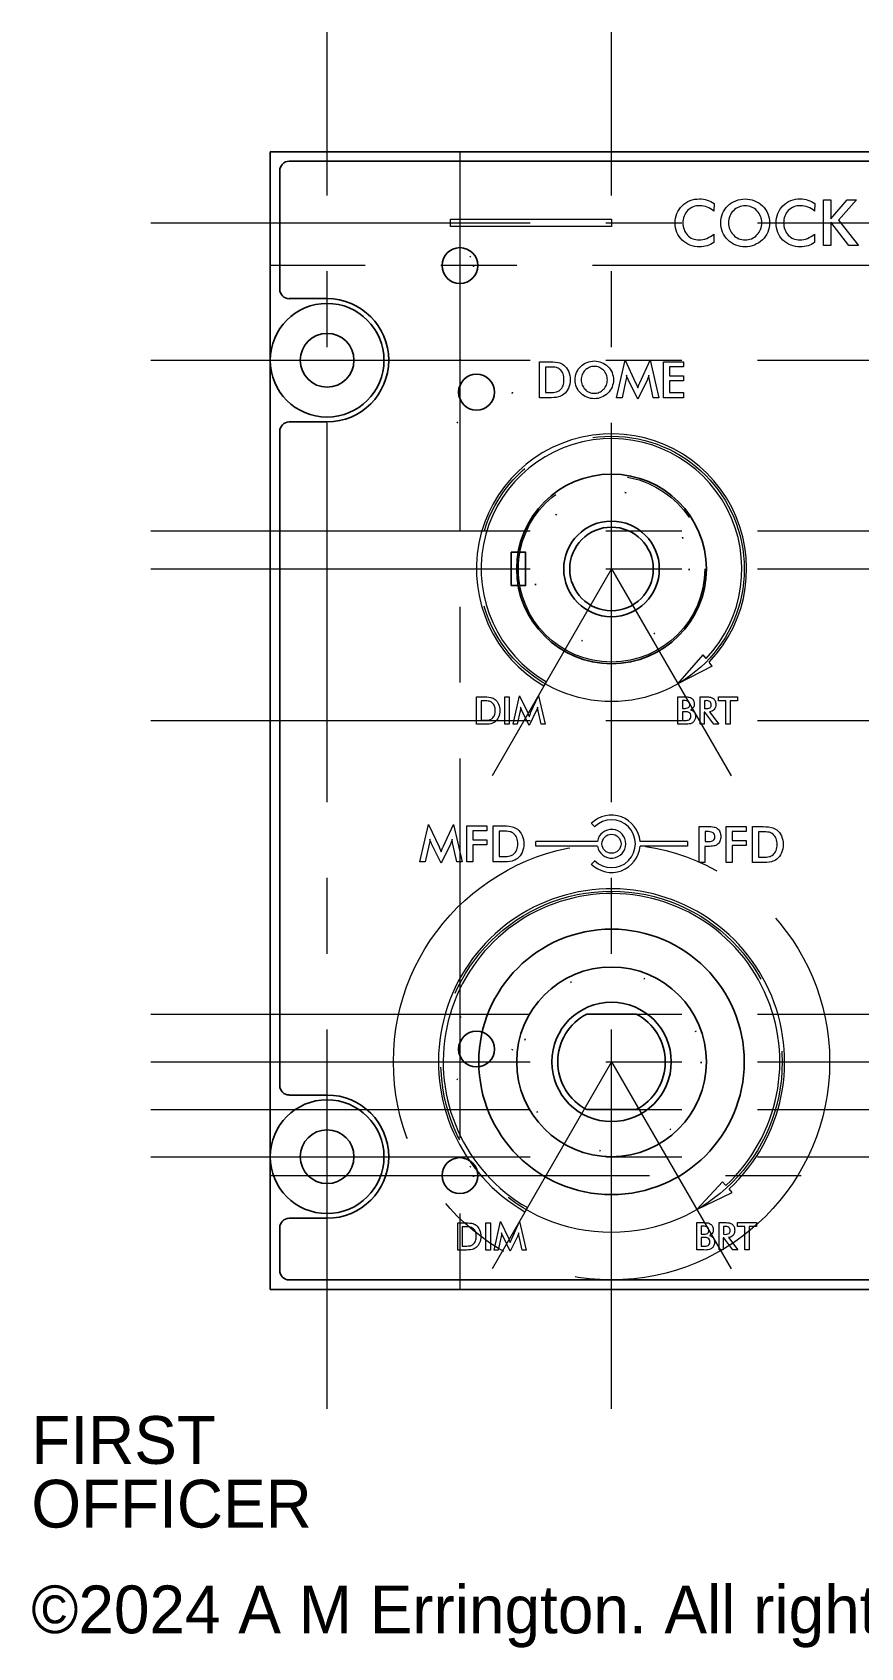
# Model space of a CAD drawing. Header units: millimetres. Extents: x -20 to 120, y -30 to 105.
# Drawn here: x -19.9 to 49.4, y -30 to 105.2 of the extents above; entities that cross this region are included whole.
import ezdxf

# ---------------------------------------------------------------- set-up
doc = ezdxf.new("R2010")
doc.units = ezdxf.units.MM
doc.linetypes.add('CENTER', pattern=[50.8, 31.75, -6.35, 6.35, -6.35])
doc.linetypes.add('DOT', pattern=[6.35, 0.1, -6.25])
for name, color, linetype, lineweight, true_color in [('decal', 5, 'Continuous', 5, 0x0000ff), ('decal_construction', 7, 'CENTER', 13, 0xffffff), ('dimensions', 7, 'Continuous', 25, 0x000000), ('fascia', 6, 'Continuous', 25, 0xff00ff), ('fascia_counterbore', 3, 'DOT', 25, 0x00ff00), ('fasteners', 9, 'Continuous', 25, 0xc0c0c0), ('knobs', 9, 'Continuous', 25, 0xc0c0c0), ('plate', 1, 'Continuous', 25, 0xff0000), ('plate_construction', 7, 'CENTER', 13, 0xffffff)]:
    doc.layers.add(name, color=color, linetype=linetype, lineweight=lineweight, true_color=true_color)
doc.styles.add('textstyle14', font='')
doc.styles.add('textstyle15', font='')
doc.styles.get('textstyle14').set_extended_font_data('Arial')
doc.styles.get('textstyle15').set_extended_font_data('Arial')

msp = doc.modelspace()

# ---------------------------------------------------------------- linework, layer by layer
at = {"layer": 'decal'}
for p, q in [((34.13, 50.7), (36.25, 53.14)), ((36.5, 52.82), (36.25, 53.14)), ((37, 52.19), (34.13, 50.7)), ((37, 52.19), (36.75, 52.51)), ((22.92, 50.53), (23.12, 50.87)), ((27.16, 38.72), (26.88, 39)), ((27.39, 37.51), (22.22, 37.51)), ((22.22, 37.11), (22.22, 37.51)), ((27.39, 37.11), (22.22, 37.11)), ((34.92, 37.51), (30.97, 37.51)), ((34.92, 37.11), (30.97, 37.11)), ((34.92, 37.51), (34.92, 37.11)), ((27.16, 35.89), (26.88, 35.61)), ((35.72, 6.68), (37.87, 9)), ((35.72, 6.68), (38.68, 8.12)), ((38.14, 8.71), (37.87, 9)), ((38.68, 8.12), (38.41, 8.41)), ((21.33, 6.5), (21.53, 6.85))]:
    msp.add_line(p, q, dxfattribs=at)
at = {"layer": 'decal', "flags": 128}
for points in [[(37.13, 90.28, 0.085744), (36.58, 90.62, 0.092284), (35.96, 90.73, 0.209959), (34.94, 90.33, 0.203037), (34.55, 89.29, 0.199341), (34.93, 88.27, 0.214349), (35.89, 87.87, 0.094369), (36.54, 87.99, 0.085011), (37.13, 88.35), (37.13, 87.65, -0.083496), (36.58, 87.38, -0.073416), (35.94, 87.29, -0.092981), (35.13, 87.43, -0.104586), (34.48, 87.86, -0.104288), (34.05, 88.5, -0.097034), (33.9, 89.29, -0.097658), (34.05, 90.08, -0.103616), (34.49, 90.73, -0.102862), (35.14, 91.16, -0.094748), (35.93, 91.3, -0.078134), (36.58, 91.2, -0.074043), (37.17, 90.91)], [(41.8, 89.29, -0.100906), (41.65, 88.52, -0.101489), (41.2, 87.88, -0.096049), (40.54, 87.44, -0.09817), (39.76, 87.29, -0.097994), (38.97, 87.44, -0.098528), (38.31, 87.88, -0.101604), (37.87, 88.52, -0.100745), (37.72, 89.29, -0.100099), (37.87, 90.07, -0.101089), (38.31, 90.72, -0.098773), (38.97, 91.15, -0.096578), (39.76, 91.3, -0.0969), (40.54, 91.15, -0.098454), (41.2, 90.72, -0.09945), (41.65, 90.06, -0.100584)], [(41.15, 89.29, 0.097392), (41.05, 89.84, 0.098131), (40.74, 90.31, 0.102096), (40.3, 90.62, 0.101976), (39.76, 90.73, 0.100843), (39.22, 90.62, 0.101422), (38.77, 90.31, 0.100927), (38.47, 89.85, 0.096263), (38.36, 89.29, 0.097165), (38.47, 88.75, 0.098339), (38.77, 88.29, 0.100938), (39.22, 87.97, 0.101307), (39.76, 87.87, 0.101805), (40.29, 87.97, 0.09874), (40.74, 88.29, 0.097675), (41.05, 88.75, 0.09785)], [(45.57, 90.28, 0.085744), (45.01, 90.62, 0.092284), (44.39, 90.73, 0.209959), (43.37, 90.33, 0.203037), (42.98, 89.29, 0.199341), (43.36, 88.27, 0.214349), (44.33, 87.87, 0.094369), (44.97, 87.99, 0.085011), (45.56, 88.35), (45.56, 87.65, -0.083496), (45.02, 87.38, -0.073416), (44.38, 87.29, -0.092981), (43.57, 87.43, -0.104586), (42.91, 87.86, -0.104288), (42.49, 88.5, -0.097034), (42.34, 89.29, -0.097658), (42.49, 90.08, -0.103616), (42.92, 90.73, -0.102862), (43.57, 91.16, -0.094748), (44.37, 91.3, -0.078134), (45.01, 91.2, -0.074043), (45.6, 90.91)], [(22.55, 74.65), (22.55, 77.66), (23.21, 77.66, -0.052809), (24.11, 77.6, -0.105002), (24.57, 77.38, -0.130749), (24.97, 76.87, -0.102611), (25.1, 76.16, -0.103493), (24.97, 75.45, -0.128481), (24.57, 74.94, -0.102624), (24.12, 74.72, -0.057415), (23.34, 74.65), (23.21, 74.65)], [(23.04, 75.1), (23.45, 75.1, 0.060362), (23.96, 75.14, 0.113119), (24.25, 75.29, 0.12455), (24.51, 75.66, 0.093997), (24.59, 76.16, 0.093997), (24.51, 76.66, 0.12455), (24.25, 77.03, 0.113921), (23.95, 77.18, 0.056706), (23.39, 77.22), (23.22, 77.22), (23.04, 77.22)], [(28.73, 76.15, -0.100906), (28.61, 75.55, -0.101489), (28.26, 75.04, -0.096049), (27.74, 74.69, -0.09817), (27.13, 74.57, -0.097994), (26.51, 74.69, -0.098528), (25.99, 75.04, -0.101604), (25.64, 75.54, -0.100745), (25.52, 76.15, -0.100099), (25.64, 76.76, -0.101089), (25.99, 77.27, -0.098773), (26.51, 77.61, -0.096578), (27.13, 77.73, -0.0969), (27.74, 77.61, -0.098454), (28.26, 77.27, -0.09945), (28.61, 76.76, -0.100584)], [(28.22, 76.15, 0.097392), (28.14, 76.58, 0.098131), (27.9, 76.95, 0.102096), (27.55, 77.19, 0.101976), (27.13, 77.28, 0.100843), (26.7, 77.19, 0.101422), (26.35, 76.95, 0.100927), (26.11, 76.59, 0.096263), (26.03, 76.15, 0.097165), (26.11, 75.72, 0.098339), (26.35, 75.36, 0.100938), (26.7, 75.11, 0.101307), (27.13, 75.03, 0.101805), (27.54, 75.11, 0.09874), (27.9, 75.36, 0.097675), (28.14, 75.72, 0.09785)], [(31.74, 76.14, -0.019132), (31.71, 76.33, 0.004244), (31.68, 76.55, -0.035213), (31.63, 76.34, -0.032344), (31.54, 76.13), (30.76, 74.53), (29.97, 76.17, -0.022951), (29.89, 76.36, -0.020576), (29.82, 76.55, -0.026542), (29.81, 76.35, -0.025994), (29.77, 76.13), (29.45, 74.65), (29, 74.65), (29.71, 77.79), (30.59, 75.89, -0.009797), (30.66, 75.74, -0.003221), (30.76, 75.48, -0.02701), (30.89, 75.81, 0.006386), (30.93, 75.89), (31.8, 77.79), (32.52, 74.65), (32.07, 74.65)], [(17.28, 47.31), (17.28, 49.6), (17.78, 49.6, -0.052809), (18.47, 49.56, -0.105002), (18.82, 49.39, -0.130749), (19.12, 49, -0.102611), (19.22, 48.46, -0.103493), (19.12, 47.92, -0.128481), (18.82, 47.53, -0.102624), (18.47, 47.36, -0.057415), (17.88, 47.31), (17.78, 47.31)], [(17.65, 47.65), (17.96, 47.65, 0.060362), (18.35, 47.68, 0.113119), (18.57, 47.8, 0.12455), (18.77, 48.08, 0.093997), (18.83, 48.46, 0.093997), (18.77, 48.84, 0.12455), (18.57, 49.12, 0.113921), (18.34, 49.24, 0.056706), (17.92, 49.27), (17.78, 49.27), (17.65, 49.27)], [(22.42, 48.45, -0.019132), (22.4, 48.59, 0.004244), (22.38, 48.76, -0.035213), (22.34, 48.6, -0.032344), (22.27, 48.44), (21.67, 47.22), (21.07, 48.47, -0.022951), (21.01, 48.62, -0.020576), (20.96, 48.76, -0.026542), (20.95, 48.61, -0.025994), (20.92, 48.44), (20.67, 47.31), (20.33, 47.31), (20.87, 49.7), (21.55, 48.26, -0.009797), (21.6, 48.14, -0.003221), (21.67, 47.94, -0.02701), (21.78, 48.19, 0.006386), (21.8, 48.26), (22.46, 49.7), (23.02, 47.31), (22.67, 47.31)], [(34.13, 47.32), (34.13, 49.61), (34.71, 49.61, -0.050514), (35.07, 49.58, -0.104188), (35.27, 49.5, -0.128442), (35.44, 49.29, -0.10994), (35.5, 49.01, -0.15406), (35.41, 48.71, -0.175186), (35.17, 48.53, -0.20094), (35.48, 48.35, -0.167471), (35.6, 47.97, -0.093464), (35.55, 47.71, -0.107659), (35.41, 47.49, -0.132806), (35.18, 47.36, -0.060674), (34.71, 47.32)], [(34.5, 48.64), (34.64, 48.64, 0.136145), (35.01, 48.72, 0.264976), (35.12, 48.96, 0.242432), (35.02, 49.22, 0.145831), (34.64, 49.3), (34.5, 49.3)], [(36.33, 48.34), (36.33, 47.32), (35.99, 47.32), (35.99, 49.61), (36.51, 49.61, -0.054765), (36.86, 49.58, -0.107636), (37.07, 49.48, -0.125932), (37.24, 49.27, -0.105091), (37.3, 48.98, -0.181187), (37.16, 48.55, -0.19264), (36.77, 48.36), (37.56, 47.32), (37.14, 47.32), (36.38, 48.34)], [(36.36, 48.63), (36.43, 48.63, 0.135122), (36.82, 48.7, 0.249805), (36.92, 48.95, 0.24334), (36.81, 49.21, 0.146818), (36.43, 49.29), (36.36, 49.29)], [(34.5, 47.63), (34.62, 47.63, 0.036659), (34.92, 47.65, 0.110846), (35.07, 47.7, 0.136358), (35.18, 47.82, 0.115735), (35.21, 47.99, 0.12933), (35.17, 48.18, 0.146254), (35.04, 48.31, 0.070604), (34.92, 48.35, 0.043602), (34.74, 48.36), (34.62, 48.36), (34.5, 48.36)], [(15.28, 37.28, -0.019132), (15.25, 37.48, 0.004244), (15.22, 37.7, -0.035213), (15.17, 37.49, -0.032344), (15.08, 37.28), (14.3, 35.68), (13.51, 37.31, -0.022951), (13.42, 37.51, -0.020576), (13.36, 37.7, -0.026542), (13.35, 37.5, -0.025994), (13.31, 37.28), (12.98, 35.8), (12.53, 35.8), (13.24, 38.93), (14.13, 37.04, -0.009797), (14.19, 36.89, -0.003221), (14.3, 36.63, -0.02701), (14.43, 36.96, 0.006386), (14.47, 37.04), (15.33, 38.93), (16.06, 35.8), (15.61, 35.8)], [(18.67, 35.8), (18.67, 38.81), (19.33, 38.81, -0.052809), (20.24, 38.74, -0.105002), (20.7, 38.52, -0.130749), (21.09, 38.01, -0.102611), (21.23, 37.3, -0.103493), (21.09, 36.59, -0.128481), (20.7, 36.08, -0.102624), (20.25, 35.86, -0.057415), (19.46, 35.8), (19.33, 35.8)], [(19.16, 36.24), (19.57, 36.24, 0.060362), (20.08, 36.29, 0.113119), (20.37, 36.44, 0.12455), (20.63, 36.8, 0.093997), (20.72, 37.3, 0.093997), (20.63, 37.81, 0.12455), (20.37, 38.17, 0.113921), (20.07, 38.32, 0.056706), (19.51, 38.37), (19.34, 38.37), (19.16, 38.37)], [(36.38, 37.09), (36.38, 35.74), (35.92, 35.74), (35.92, 38.75), (36.66, 38.75, -0.051804), (37.15, 38.71, -0.09913), (37.42, 38.6, -0.130268), (37.64, 38.31, -0.107331), (37.72, 37.92, -0.105709), (37.64, 37.53, -0.134373), (37.42, 37.24, -0.100768), (37.15, 37.13, -0.050343), (36.66, 37.09), (36.57, 37.09)], [(36.41, 37.49), (36.54, 37.49, 0.125583), (37.08, 37.58, 0.264624), (37.22, 37.89, 0.25861), (37.07, 38.23, 0.135829), (36.54, 38.33), (36.41, 38.33)], [(40.38, 35.74), (40.38, 38.75), (41.04, 38.75, -0.052809), (41.95, 38.68, -0.105002), (42.41, 38.47, -0.130749), (42.8, 37.96, -0.102611), (42.94, 37.24, -0.103493), (42.8, 36.54, -0.128481), (42.41, 36.02, -0.102624), (41.96, 35.81, -0.057415), (41.17, 35.74), (41.04, 35.74)], [(40.87, 36.18), (41.28, 36.18, 0.060362), (41.79, 36.23, 0.113119), (42.09, 36.38, 0.12455), (42.34, 36.74, 0.093997), (42.43, 37.25, 0.093997), (42.34, 37.75, 0.12455), (42.09, 38.11, 0.113921), (41.78, 38.27, 0.056706), (41.22, 38.31), (41.05, 38.31), (40.87, 38.31)], [(15.69, 3.29), (15.69, 5.58), (16.19, 5.58, -0.052809), (16.88, 5.53, -0.105002), (17.23, 5.37, -0.130749), (17.53, 4.98, -0.102611), (17.63, 4.43, -0.103493), (17.53, 3.89, -0.128481), (17.23, 3.5, -0.102624), (16.89, 3.34, -0.057415), (16.29, 3.29), (16.19, 3.29)], [(20.83, 4.42, -0.019132), (20.81, 4.57, 0.004244), (20.79, 4.73, -0.035213), (20.75, 4.58, -0.032344), (20.69, 4.42), (20.09, 3.2), (19.49, 4.44, -0.022951), (19.42, 4.59, -0.020576), (19.37, 4.73, -0.026542), (19.36, 4.58, -0.025994), (19.33, 4.42), (19.09, 3.29), (18.74, 3.29), (19.28, 5.68), (19.96, 4.23, -0.009797), (20.01, 4.12, -0.003221), (20.09, 3.92, -0.02701), (20.19, 4.17, 0.006386), (20.22, 4.23), (20.88, 5.68), (21.43, 3.29), (21.09, 3.29)], [(35.72, 3.3), (35.72, 5.59), (36.3, 5.59, -0.050514), (36.66, 5.56, -0.104188), (36.86, 5.47, -0.128442), (37.03, 5.27, -0.10994), (37.09, 4.99, -0.15406), (37, 4.68, -0.175186), (36.76, 4.51, -0.20094), (37.07, 4.33, -0.167471), (37.19, 3.95, -0.093464), (37.14, 3.68, -0.107659), (37, 3.47, -0.132806), (36.77, 3.33, -0.060674), (36.3, 3.3)], [(37.92, 4.32), (37.92, 3.3), (37.57, 3.3), (37.57, 5.59), (38.09, 5.59, -0.054765), (38.45, 5.56, -0.107636), (38.66, 5.46, -0.125932), (38.83, 5.24, -0.105091), (38.88, 4.96, -0.181187), (38.75, 4.52, -0.19264), (38.36, 4.34), (39.15, 3.3), (38.73, 3.3), (37.96, 4.32)], [(16.06, 3.63), (16.37, 3.63, 0.060362), (16.76, 3.66, 0.113119), (16.98, 3.78, 0.12455), (17.18, 4.05, 0.093997), (17.24, 4.44, 0.093997), (17.18, 4.82, 0.12455), (16.98, 5.1, 0.113921), (16.75, 5.21, 0.056706), (16.33, 5.25), (16.19, 5.25), (16.06, 5.25)], [(36.08, 4.62), (36.23, 4.62, 0.136145), (36.6, 4.69, 0.264976), (36.71, 4.94, 0.242432), (36.61, 5.2, 0.145831), (36.23, 5.28), (36.08, 5.28)], [(36.08, 3.61), (36.21, 3.61, 0.036659), (36.5, 3.62, 0.110846), (36.66, 3.68, 0.136358), (36.76, 3.8, 0.115735), (36.8, 3.97, 0.12933), (36.76, 4.16, 0.146254), (36.63, 4.29, 0.070604), (36.5, 4.33, 0.043602), (36.32, 4.34), (36.21, 4.34), (36.08, 4.34)], [(37.95, 4.61), (38.01, 4.61, 0.135122), (38.41, 4.68, 0.249805), (38.5, 4.92, 0.24334), (38.4, 5.19, 0.146818), (38.01, 5.27), (37.95, 5.27)]]:
    msp.add_lwpolyline(points, format="xyb", close=True, dxfattribs=at)
for points in [[(46.32, 87.39), (46.32, 91.21), (46.94, 91.21), (46.94, 89.63), (48.31, 91.21), (49.07, 91.21), (47.56, 89.51), (49.25, 87.39), (48.45, 87.39), (46.94, 89.34), (46.94, 87.39)], [(28.57, 89), (15.08, 89), (15.08, 89.6), (28.57, 89.6)], [(32.92, 74.65), (32.92, 77.66), (34.6, 77.66), (34.6, 77.25), (33.41, 77.25), (33.41, 76.49), (34.6, 76.49), (34.6, 76.06), (33.41, 76.06), (33.41, 75.09), (34.6, 75.09), (34.6, 74.65)], [(19.64, 47.31), (19.64, 49.6), (20.01, 49.6), (20.01, 47.31)], [(38.51, 49.29), (38.51, 47.32), (38.14, 47.32), (38.14, 49.29), (37.53, 49.29), (37.53, 49.61), (39.11, 49.61), (39.11, 49.29)], [(16.46, 35.8), (16.46, 38.81), (18.14, 38.81), (18.14, 38.39), (16.95, 38.39), (16.95, 37.64), (18.14, 37.64), (18.14, 37.21), (16.95, 37.21), (16.95, 35.8)], [(38.17, 35.74), (38.17, 38.75), (39.85, 38.75), (39.85, 38.33), (38.66, 38.33), (38.66, 37.59), (39.85, 37.59), (39.85, 37.16), (38.66, 37.16), (38.66, 35.74)], [(18.06, 3.29), (18.06, 5.58), (18.43, 5.58), (18.43, 3.29)], [(40.1, 5.27), (40.1, 3.3), (39.72, 3.3), (39.72, 5.27), (39.12, 5.27), (39.12, 5.59), (40.7, 5.59), (40.7, 5.27)]]:
    msp.add_lwpolyline(points, close=True, dxfattribs=at)
at = {"layer": 'decal'}
msp.add_circle((28.57, 37.31), 0.8, dxfattribs=at)
for centre, radius, start, end in [((28.57, 60.32), 11.31, 316.2802, 240), ((28.57, 60.32), 10.91, 316.578, 240), ((28.57, 37.31), 2.4, 4.7802, 135), ((28.57, 37.31), 2, 225, 135), ((28.57, 37.31), 1.2, 189.5941, 170.4059), ((28.57, 37.31), 2.4, 225, 355.2198), ((28.57, 19.05), 14.49, 312.7587, 240), ((28.57, 19.05), 14.09, 312.7587, 240)]:
    msp.add_arc(centre, radius, start, end, dxfattribs=at)
at = {"layer": 'decal_construction'}
for p, q in [((-10, 89.3), (119.54, 89.3)), ((28.57, 60.32), (18.57, 43)), ((28.57, 60.32), (38.58, 43)), ((28.57, 19.05), (18.57, 1.73)), ((28.57, 19.05), (38.58, 1.73))]:
    msp.add_line(p, q, dxfattribs=at)
for centre, radius in [((28.57, 60.32), 11.11), ((28.57, 19.05), 18.26), ((28.57, 19.05), 14.29)]:
    msp.add_circle(centre, radius, dxfattribs=at)
at = {"layer": 'fascia'}
for p, q in [((0.79, 83.74), (0.79, 93.66)), ((1.59, 94.46), (107.95, 94.46)), ((1.59, 82.95), (4.76, 82.95)), ((0.79, 17.07), (0.79, 71.83)), ((1.59, 72.63), (4.76, 72.63)), ((1.59, 16.27), (4.76, 16.27)), ((1.59, 5.95), (4.76, 5.95)), ((0.79, 1.59), (0.79, 5.16)), ((1.59, 0.79), (107.95, 0.79))]:
    msp.add_line(p, q, dxfattribs=at)
for centre, radius in [((28.57, 60.32), 4), ((28.57, 19.05), 5)]:
    msp.add_circle(centre, radius, dxfattribs=at)
for centre, radius, start, end in [((1.59, 93.66), 0.794, 90, 180), ((1.59, 83.74), 0.794, 180, 270), ((4.76, 77.79), 5.16, 270, 90), ((1.59, 71.83), 0.794, 90, 180), ((1.59, 17.07), 0.794, 180, 270), ((4.76, 11.11), 5.16, 270, 90), ((1.59, 5.16), 0.794, 90, 180), ((1.59, 1.59), 0.794, 180, 270)]:
    msp.add_arc(centre, radius, start, end, dxfattribs=at)
at = {"layer": 'fascia_counterbore'}
for centre, radius in [((15.88, 85.72), 1.15), ((17.27, 75.12), 3), ((28.57, 60.32), 6.5), ((28.57, 19.05), 7.5), ((17.27, 20.12), 3), ((15.88, 9.53), 1.15)]:
    msp.add_circle(centre, radius, dxfattribs=at)
at = {"layer": 'fasteners'}
for centre in [(4.76, 77.79), (4.76, 11.11)]:
    msp.add_circle(centre, 4.76, dxfattribs=at)
at = {"layer": 'knobs'}
for centre, radius in [((28.57, 60.32), 7.94), ((28.57, 19.05), 11.11), ((28.57, 19.05), 7.94)]:
    msp.add_circle(centre, radius, dxfattribs=at)
at = {"layer": 'plate'}
for p, q in [((109.54, 95.25), (0, 95.25)), ((0, 95.25), (0, 0)), ((26.51, 23.05), (30.64, 23.05)), ((26.51, 15.05), (30.64, 15.05)), ((0, 0), (109.54, 0))]:
    msp.add_line(p, q, dxfattribs=at)
at = {"layer": 'plate', "flags": 128}
msp.add_lwpolyline([(20.18, 58.92), (21.38, 58.92), (21.38, 61.72), (20.18, 61.72)], close=True, dxfattribs=at)
at = {"layer": 'plate'}
for centre, radius in [((15.88, 85.72), 1.5), ((4.76, 77.79), 2.25), ((17.27, 75.12), 1.5), ((28.57, 60.32), 3.5), ((17.27, 20.12), 1.5), ((4.76, 11.11), 2.25), ((15.88, 9.53), 1.5)]:
    msp.add_circle(centre, radius, dxfattribs=at)
for start, end in [(117.266, 242.734), (117.266, 242.734), (297.266, 62.734)]:
    msp.add_arc((28.57, 19.05), 4.5, start, end, dxfattribs=at)
at = {"layer": 'plate_construction'}
for p, q in [((4.76, -10), (4.76, 105.25)), ((28.57, -10), (28.57, 105.25)), ((15.88, 95.25), (15.88, 0)), ((109.54, 85.72), (0, 85.72)), ((-10, 77.79), (54.77, 77.79)), ((-10, 63.5), (119.54, 63.5)), ((-10, 60.32), (119.54, 60.32)), ((-10, 47.62), (119.54, 47.62)), ((-10, 23.05), (119.54, 23.05)), ((-10, 19.05), (119.54, 19.05)), ((-10, 15.05), (119.54, 15.05)), ((-10, 11.11), (54.77, 11.11)), ((0, 9.53), (109.54, 9.53))]:
    msp.add_line(p, q, dxfattribs=at)
msp.add_circle((28.57, 60.32), 7.8, dxfattribs=at)

# ---------------------------------------------------------------- texts
at = {"layer": 'dimensions', "char_height": 1.5, "attachment_point": 7, "line_spacing_factor": 0.8}
for s, insert, style in [('\\fIsonormD|b0|i0|c0|p0;\\H4;FIRST\\POFFICER', (-20, -20), 'textstyle15'), ('\\fIsonormD|b0|i0|c0|p0;\\H4;©2024 A M Errington. All rights reserved.', (-20, -30), 'textstyle14')]:
    msp.add_mtext(s, dxfattribs=dict(at, insert=insert, style=style))

doc.saveas('drawing.dxf')
